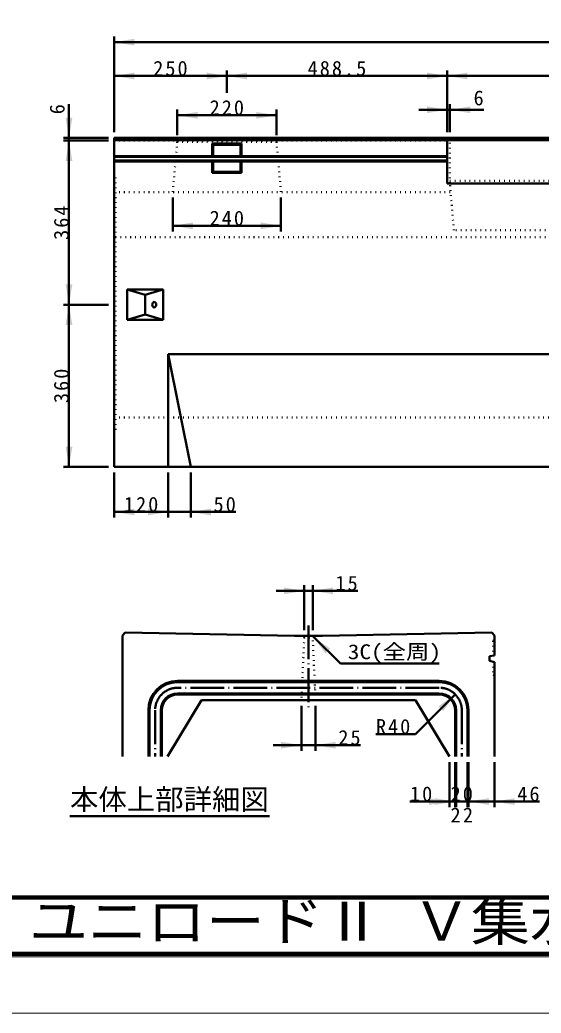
# Model space of a CAD drawing. Units: millimetres, scale not verified. Extents: x -2102 to 2102, y -1485 to 1485.
# Drawn here: x -8 to 917, y -1485 to 278 of the extents above; entities that cross this region are included whole.
import ezdxf
from ezdxf.enums import TextEntityAlignment as Align

# ---------------------------------------------------------------- set-up
doc = ezdxf.new("R2010")
doc.units = ezdxf.units.MM
doc.header["$LTSCALE"] = 5
doc.linetypes.add('DOTTED', pattern=[1.75, 0.25, -1.5])
doc.linetypes.add('LONG_DASHED_DOTTED', pattern=[15.25, 12, -1.5, 0.25, -1.5])
doc.layers.add('0-0_V-nasSTD', color=7, linetype='Continuous', lineweight=35)
doc.layers.add('0-1_0', color=7, linetype='Continuous', lineweight=50)
doc.styles.add('ＭＳ ゴシック', font='')
doc.styles.get('ＭＳ ゴシック').set_extended_font_data('MS Gothic')

msp = doc.modelspace()

# ---------------------------------------------------------------- linework, layer by layer
at = {"layer": '0-0_V-nasSTD', "lineweight": 50}
for p, q in [((159.246, 68.686), (159.246, -515.314)), ((159.246, 68.686), (750.046, 68.686)), ((159.246, 64.686), (750.046, 64.686)), ((333.406, 58.526), (385.086, 58.526)), ((333.406, 58.526), (335.246, 56.686)), ((333.406, 58.526), (333.406, 36.286)), ((335.246, 56.686), (383.246, 56.686)), ((335.246, 56.686), (335.246, 36.286)), ((383.246, 56.686), (385.086, 58.526)), ((383.246, 56.686), (383.246, 36.286)), ((385.086, 58.526), (385.086, 36.286)), ((750.046, 68.686), (750.046, -12.114)), ((750.046, 64.766), (959.246, 64.766)), ((159.246, 36.286), (750.046, 36.286)), ((159.246, 35.086), (750.046, 35.086)), ((159.246, 28.686), (750.046, 28.686)), ((159.246, 26.686), (750.046, 26.686)), ((333.406, 26.686), (333.406, 6.846)), ((335.246, 26.686), (335.246, 8.686)), ((383.246, 26.686), (383.246, 8.686)), ((385.086, 26.686), (385.086, 6.846)), ((333.406, 6.846), (335.246, 8.686)), ((333.406, 6.846), (385.086, 6.846)), ((335.246, 8.686), (383.246, 8.686)), ((383.246, 8.686), (385.086, 6.846)), ((1168.283, -12.114), (750.046, -12.114)), ((182.446, -200.514), (182.446, -254.114)), ((182.446, -200.514), (246.446, -200.514)), ((214.446, -210.114), (214.446, -244.514)), ((246.446, -200.514), (246.446, -254.114)), ((182.446, -254.114), (246.446, -254.114)), ((255.246, -315.314), (255.246, -515.314)), ((255.246, -315.314), (959.246, -315.314)), ((255.246, -315.314), (295.246, -515.314)), ((159.246, -515.314), (1759.246, -515.314))]:
    msp.add_line(p, q, dxfattribs=at)
at = {"layer": '0-0_V-nasSTD', "linetype": 'DOTTED', "lineweight": 50}
for p, q in [((159.246, 63.886), (750.046, 63.886)), ((271.246, 61.486), (263.246, -27.314)), ((271.246, 61.486), (268.846, 63.886)), ((271.246, 61.486), (447.246, 61.486)), ((447.246, 61.486), (449.646, 63.886)), ((447.246, 61.486), (455.246, -27.314)), ((754.846, 68.686), (754.846, -12.114)), ((159.246, -0.114), (161.646, -1.714)), ((161.646, -1.714), (161.646, -452.914)), ((754.846, -7.314), (959.246, -7.314)), ((159.246, -19.314), (161.646, -17.714)), ((159.246, -27.314), (756.149, -27.314)), ((959.246, -107.314), (159.246, -107.314)), ((159.246, -427.314), (959.246, -427.314)), ((159.246, -435.314), (161.646, -436.914)), ((159.246, -454.514), (161.646, -452.914))]:
    msp.add_line(p, q, dxfattribs=at)
at = {"layer": '0-0_V-nasSTD', "lineweight": 100}
msp.add_line((-1997.5, -1380), (1997.5, -1380), dxfattribs=at)
at = {"layer": '0-0_V-nasSTD', "lineweight": 18}
for points in [[(-2102.5, -1485), (-2102.5, 1485), (2102.5, 1485), (2102.5, -1485)], [(-2002.5, -1385), (-2002.5, 1385), (2002.5, 1385), (2002.5, -1385)]]:
    msp.add_lwpolyline(points, close=True, dxfattribs=at)
at = {"layer": '0-0_V-nasSTD', "lineweight": 50}
for points in [[(750.046, 68.686), (1168.446, 68.686), (1759.246, 68.686)], [(182.446, -200.514), (214.446, -210.114), (246.446, -200.514)], [(182.446, -254.114), (214.446, -244.514), (246.446, -254.114)]]:
    msp.add_lwpolyline(points, dxfattribs=at)
at = {"layer": '0-0_V-nasSTD', "linetype": 'DOTTED', "lineweight": 50}
msp.add_lwpolyline([(959.246, -95.161), (761.964, -95.161), (754.846, -12.114)], dxfattribs=at)
at = {"layer": '0-0_V-nasSTD', "lineweight": 50}
msp.add_ellipse((230.446, -227.314), major_axis=(0, 4.8), ratio=0.707107, dxfattribs=at)
at = {"layer": '0-0_V-nasSTD'}
for points in [[(159.246, 238.686), (195.246, 232.686), (195.246, 244.686)], [(159.246, 178.686), (195.246, 172.686), (195.246, 184.686)], [(323.246, 172.686), (323.246, 184.686), (359.246, 178.686)], [(359.246, 178.686), (395.246, 172.686), (395.246, 184.686)], [(714.046, 172.686), (714.046, 184.686), (750.046, 178.686)], [(750.046, 178.686), (786.046, 172.686), (786.046, 184.686)], [(714.046, 112.686), (714.046, 124.686), (750.046, 118.686)], [(754.846, 118.686), (790.846, 112.686), (790.846, 124.686)], [(271.246, 108.886), (307.246, 102.886), (307.246, 114.886)], [(411.246, 102.886), (411.246, 114.886), (447.246, 108.886)], [(73.246, 104.686), (79.246, 68.686), (85.246, 104.686)], [(73.246, 27.886), (79.246, 63.886), (85.246, 27.886)], [(263.246, -87.314), (299.246, -93.314), (299.246, -81.314)], [(419.246, -93.314), (419.246, -81.314), (455.246, -87.314)], [(73.246, -191.314), (79.246, -227.314), (85.246, -191.314)], [(73.246, -263.314), (79.246, -227.314), (85.246, -263.314)], [(73.246, -479.314), (79.246, -515.314), (85.246, -479.314)], [(159.246, -595.314), (195.246, -601.314), (195.246, -589.314)], [(219.246, -601.314), (219.246, -589.314), (255.246, -595.314)], [(295.246, -595.314), (331.246, -601.314), (331.246, -589.314)], [(460.489, -741.361), (460.489, -729.361), (496.489, -735.361)], [(511.489, -735.361), (547.489, -741.361), (547.489, -729.361)], [(512.989, -816.861), (534.203, -846.56), (542.688, -838.074)], [(734.575, -940.29), (743.06, -948.775), (764.274, -919.077)], [(455.489, -1015.361), (455.489, -1003.361), (491.489, -1009.361)], [(516.489, -1009.361), (552.489, -1015.361), (552.489, -1003.361)], [(717.989, -1115.361), (717.989, -1103.361), (753.989, -1109.361)], [(727.989, -1115.361), (727.989, -1103.361), (763.989, -1109.361)], [(787.989, -1109.361), (823.989, -1115.361), (823.989, -1103.361)], [(833.989, -1109.361), (869.989, -1115.361), (869.989, -1103.361)]]:
    msp.add_solid(points, dxfattribs=at)
at = {"layer": '0-1_0'}
for p, q in [((159.246, 78.686), (159.246, 248.686)), ((159.246, 238.686), (1759.246, 238.686)), ((159.246, 178.686), (359.246, 178.686)), ((359.246, 148.686), (359.246, 188.686)), ((359.246, 178.686), (750.046, 178.686)), ((750.046, 78.686), (750.046, 188.686)), ((750.046, 178.686), (1168.446, 178.686)), ((79.246, 128.686), (79.246, 68.686)), ((754.846, 78.686), (754.846, 128.686)), ((271.246, 73.886), (271.246, 118.886)), ((271.246, 108.886), (447.246, 108.886)), ((447.246, 73.886), (447.246, 118.886)), ((700.046, 118.686), (750.046, 118.686)), ((750.046, 118.686), (754.846, 118.686)), ((814.846, 118.686), (754.846, 118.686)), ((149.246, 68.686), (69.246, 68.686)), ((149.246, 63.886), (69.246, 63.886)), ((79.246, 63.886), (79.246, 68.686)), ((263.246, -37.314), (263.246, -97.314)), ((455.246, -37.314), (455.246, -97.314)), ((263.246, -87.314), (455.246, -87.314)), ((149.246, -227.314), (69.246, -227.314)), ((149.246, -515.314), (69.246, -515.314)), ((159.246, -525.314), (159.246, -605.314)), ((255.246, -525.314), (255.246, -605.314)), ((295.246, -525.314), (295.246, -605.314)), ((375.246, -595.314), (295.246, -595.314)), ((446.489, -735.361), (496.489, -735.361)), ((496.489, -805.361), (496.489, -725.361)), ((496.489, -735.361), (511.489, -735.361)), ((511.489, -805.361), (511.489, -725.361)), ((591.489, -735.361), (511.489, -735.361)), ((178.989, -809.361), (173.989, -814.361)), ((478.989, -815.361), (178.989, -809.361)), ((528.989, -815.361), (828.989, -809.361)), ((828.989, -809.361), (833.989, -814.361)), ((173.989, -1029.361), (173.989, -814.361)), ((478.989, -815.361), (528.989, -815.361)), ((512.989, -816.861), (560.7, -864.572)), ((833.989, -849.861), (833.989, -814.361)), ((824.989, -851.361), (833.989, -849.861)), ((824.989, -859.361), (824.989, -851.361)), ((833.989, -861.861), (824.989, -859.361)), ((833.989, -1029.361), (833.989, -861.861)), ((735.7, -864.572), (560.7, -864.572)), ((735.989, -895.361), (271.989, -895.361)), ((735.989, -897.361), (271.989, -897.361)), ((313.989, -929.361), (253.989, -1029.361)), ((735.989, -917.361), (271.989, -917.361)), ((735.989, -919.361), (271.989, -919.361)), ((313.989, -929.361), (693.989, -929.361)), ((693.563, -989.788), (764.274, -919.077)), ((693.989, -929.361), (753.989, -1029.361)), ((219.989, -947.361), (219.989, -1029.361)), ((221.989, -1029.361), (221.989, -947.361)), ((241.989, -1029.361), (241.989, -947.361)), ((243.989, -1029.361), (243.989, -947.361)), ((491.489, -939.361), (491.489, -1019.361)), ((516.489, -939.361), (516.489, -1019.361)), ((763.989, -1029.361), (763.989, -947.361)), ((765.989, -1029.361), (765.989, -947.361)), ((785.989, -1029.361), (785.989, -947.361)), ((787.989, -947.361), (787.989, -1029.361)), ((693.563, -989.788), (623.563, -989.788)), ((441.489, -1009.361), (491.489, -1009.361)), ((491.489, -1009.361), (516.489, -1009.361)), ((596.489, -1009.361), (516.489, -1009.361)), ((753.989, -1039.361), (753.989, -1119.361)), ((763.989, -1039.361), (763.989, -1119.361)), ((765.989, -1039.361), (765.989, -1119.361)), ((785.989, -1039.361), (785.989, -1119.361)), ((787.989, -1039.361), (787.989, -1119.361)), ((833.989, -1039.361), (833.989, -1119.361)), ((683.989, -1109.361), (753.989, -1109.361)), ((753.989, -1109.361), (763.989, -1109.361)), ((913.989, -1109.361), (833.989, -1109.361)), ((81.003, -1135.147), (435.013, -1135.147))]:
    msp.add_line(p, q, dxfattribs=at)
at = {"layer": '0-1_0', "linetype": 'LONG_DASHED_DOTTED'}
for p, q in [((503.989, -796.611), (503.989, -948.111)), ((735.989, -907.361), (271.989, -907.361)), ((231.989, -947.361), (231.989, -1029.361)), ((775.989, -947.361), (775.989, -1029.361))]:
    msp.add_line(p, q, dxfattribs=at)
at = {"layer": '0-1_0', "linetype": 'DOTTED'}
for p, q in [((496.489, -818.361), (491.489, -929.361)), ((496.489, -818.361), (493.489, -815.361)), ((496.489, -818.361), (511.489, -818.361)), ((511.489, -818.361), (514.489, -815.361)), ((516.489, -929.361), (511.489, -818.361)), ((831.689, -824.361), (833.989, -822.061)), ((831.689, -824.361), (831.689, -850.244))]:
    msp.add_line(p, q, dxfattribs=at)
at = {"layer": '0-1_0', "lineweight": 100}
msp.add_line((-1997.5, -1280), (1997.5, -1280), dxfattribs=at)
at = {"layer": '0-1_0'}
for points in [[(79.246, -515.314), (79.246, -227.314), (79.246, 63.886)], [(159.246, -595.314), (255.246, -595.314), (295.246, -595.314)], [(763.989, -1109.361), (765.989, -1109.361), (785.989, -1109.361), (787.989, -1109.361), (833.989, -1109.361)]]:
    msp.add_lwpolyline(points, dxfattribs=at)
at = {"layer": '0-1_0', "linetype": 'DOTTED'}
msp.add_lwpolyline([(831.689, -861.222), (831.689, -884.361), (833.989, -886.661)], dxfattribs=at)
at = {"layer": '0-1_0'}
for centre, radius, start, end in [((271.989, -947.361), 52, 90, 180), ((271.989, -947.361), 50, 90, 180), ((735.989, -947.361), 52, 0, 90), ((735.989, -947.361), 50, 0, 90), ((271.989, -947.361), 30, 90, 180), ((271.989, -947.361), 28, 90, 180), ((735.989, -947.361), 30, 0, 90), ((735.989, -947.361), 28, 0, 90)]:
    msp.add_arc(centre, radius, start, end, dxfattribs=at)
at = {"layer": '0-1_0', "linetype": 'LONG_DASHED_DOTTED'}
for centre, start, end in [((271.989, -947.361), 90, 180), ((735.989, -947.361), 0, 90)]:
    msp.add_arc(centre, 40, start, end, dxfattribs=at)

# ---------------------------------------------------------------- texts
at = {"layer": '0-0_V-nasSTD', "style": 'ＭＳ ゴシック'}
for s, height, p in [('6', 26.39, (796.846, 118.686)), ('本体上部詳細図', 36.95, (81.003, -1135.147)), ('2', 26.39, (755.989, -1154.361)), ('2', 26.39, (777.989, -1154.361))]:
    msp.add_text(s, height=height, dxfattribs=at).set_placement(p, align=Align.BOTTOM_LEFT)
msp.add_text('6', height=26.39, rotation=90, dxfattribs=at).set_placement((79.246, 110.686), align=Align.BOTTOM_LEFT)
for s, height, width, p in [('3C(全周)', 26.39, 1.15, (573.7, -864.572)), ('ユニロードⅡ Ｖ集水', 69.65, 1.1, (8.5, -1377.53))]:
    msp.add_text(s, height=height, dxfattribs=dict(at, width=width)).set_placement(p, align=Align.BOTTOM_LEFT)
at = {"layer": '0-0_V-nasSTD', "char_height": 26.39, "attachment_point": 7, "style": 'ＭＳ ゴシック'}
for s, insert in [('\\T1.2;250', (228.646, 178.686)), ('\\T1.2;488.5', (502.446, 178.686)), ('\\T1.2;220', (328.646, 108.886)), ('\\T1.2;240', (328.646, -87.314)), ('\\T1.2;120', (176.646, -595.314)), ('\\T1.2;50', (335.646, -595.317)), ('\\T1.2;15', (551.889, -735.361)), ('\\T1.2;R40', (623.563, -989.788)), ('\\T1.2;25', (556.889, -1009.361)), ('\\T1.2;10', (683.989, -1109.361)), ('\\T1.2;20', (756.189, -1109.361)), ('\\T1.2;46', (874.389, -1109.361))]:
    msp.add_mtext(s, dxfattribs=dict(at, insert=insert))
at = {"layer": '0-0_V-nasSTD', "char_height": 26.39, "attachment_point": 7, "rotation": 90, "style": 'ＭＳ ゴシック'}
for s, insert in [('\\T1.2;364', (79.246, -112.314)), ('\\T1.2;360', (79.246, -401.914))]:
    msp.add_mtext(s, dxfattribs=dict(at, insert=insert))

doc.saveas('drawing.dxf')
